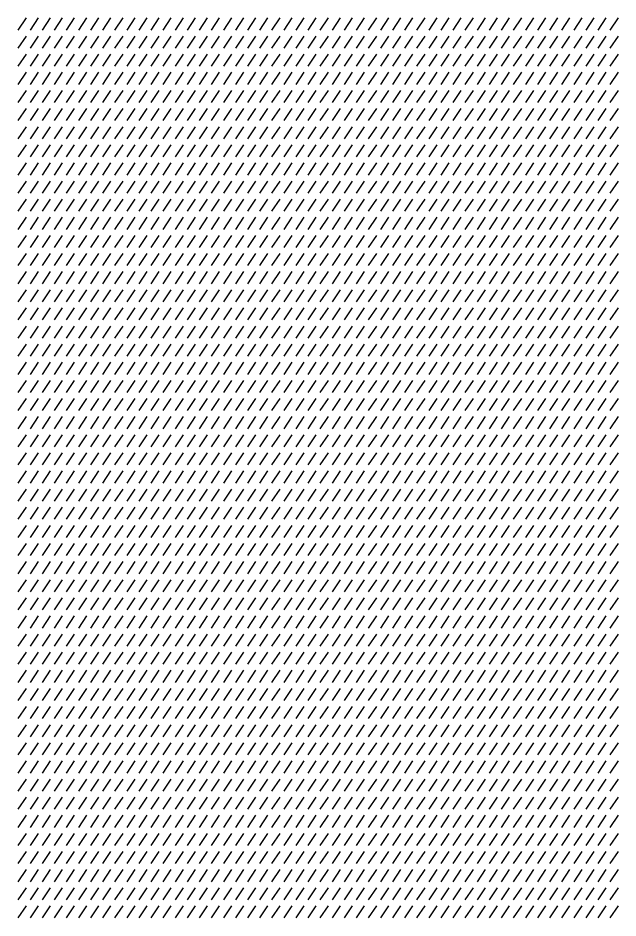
# Model space of a CAD drawing. Header units: inches. Extents: x -55 to 1004, y 12 to 2250.
# Drawn here: x 426 to 566, y 799 to 1008.8 of the extents above; entities that cross this region are included whole.
import ezdxf

# ---------------------------------------------------------------- set-up
doc = ezdxf.new("R2010")
doc.units = ezdxf.units.IN
doc.header["$MEASUREMENT"] = 0

# ---------------------------------------------------------------- blocks, each defined once
blk = doc.blocks.new('*U35')
blk.add_line((0.94, 1.41), (-0.94, -1.41))
blk = doc.blocks.new('*U36')
at = {"color": 0, "linetype": 'ByBlock', "lineweight": -2, "transparency": 16777216}
for p in [(0, 207.03), (2.82, 207.03), (5.64, 207.03), (8.45, 207.03), (11.27, 207.03), (14.09, 207.03), (16.91, 207.03), (19.73, 207.03), (22.55, 207.03), (25.36, 207.03), (28.18, 207.03), (31, 207.03), (33.82, 207.03), (36.64, 207.03), (39.46, 207.03), (42.27, 207.03), (45.09, 207.03), (47.91, 207.03), (50.73, 207.03), (53.55, 207.03), (56.37, 207.03), (59.18, 207.03), (62, 207.03), (64.82, 207.03), (67.64, 207.03), (70.46, 207.03), (73.27, 207.03), (76.09, 207.03), (78.91, 207.03), (81.73, 207.03), (84.55, 207.03), (87.37, 207.03), (90.18, 207.03), (93, 207.03), (95.82, 207.03), (98.64, 207.03), (101.46, 207.03), (104.28, 207.03), (107.09, 207.03), (109.91, 207.03), (112.73, 207.03), (115.55, 207.03), (118.37, 207.03), (121.19, 207.03), (124, 207.03), (126.82, 207.03), (129.64, 207.03), (132.46, 207.03), (135.28, 207.03), (138.1, 207.03), (0, 202.81), (2.82, 202.81), (5.64, 202.81), (8.45, 202.81), (11.27, 202.81), (14.09, 202.81), (16.91, 202.81), (19.73, 202.81), (22.55, 202.81), (25.36, 202.81), (28.18, 202.81), (31, 202.81), (33.82, 202.81), (36.64, 202.81), (39.46, 202.81), (42.27, 202.81), (45.09, 202.81), (47.91, 202.81), (50.73, 202.81), (53.55, 202.81), (56.37, 202.81), (59.18, 202.81), (62, 202.81), (64.82, 202.81), (67.64, 202.81), (70.46, 202.81), (73.27, 202.81), (76.09, 202.81), (78.91, 202.81), (81.73, 202.81), (84.55, 202.81), (87.37, 202.81), (90.18, 202.81), (93, 202.81), (95.82, 202.81), (98.64, 202.81), (101.46, 202.81), (104.28, 202.81), (107.09, 202.81), (109.91, 202.81), (112.73, 202.81), (115.55, 202.81), (118.37, 202.81), (121.19, 202.81), (124, 202.81), (126.82, 202.81), (129.64, 202.81), (132.46, 202.81), (135.28, 202.81), (138.1, 202.81), (0, 198.58), (2.82, 198.58), (5.64, 198.58), (8.45, 198.58), (11.27, 198.58), (14.09, 198.58), (16.91, 198.58), (19.73, 198.58), (22.55, 198.58), (25.36, 198.58), (28.18, 198.58), (31, 198.58), (33.82, 198.58), (36.64, 198.58), (39.46, 198.58), (42.27, 198.58), (45.09, 198.58), (47.91, 198.58), (50.73, 198.58), (53.55, 198.58), (56.37, 198.58), (59.18, 198.58), (62, 198.58), (64.82, 198.58), (67.64, 198.58), (70.46, 198.58), (73.27, 198.58), (76.09, 198.58), (78.91, 198.58), (81.73, 198.58), (84.55, 198.58), (87.37, 198.58), (90.18, 198.58), (93, 198.58), (95.82, 198.58), (98.64, 198.58), (101.46, 198.58), (104.28, 198.58), (107.09, 198.58), (109.91, 198.58), (112.73, 198.58), (115.55, 198.58), (118.37, 198.58), (121.19, 198.58), (124, 198.58), (126.82, 198.58), (129.64, 198.58), (132.46, 198.58), (135.28, 198.58), (138.1, 198.58), (0, 194.36), (2.82, 194.36), (5.64, 194.36), (8.45, 194.36), (11.27, 194.36), (14.09, 194.36), (16.91, 194.36), (19.73, 194.36), (22.55, 194.36), (25.36, 194.36), (28.18, 194.36), (31, 194.36), (33.82, 194.36), (36.64, 194.36), (39.46, 194.36), (42.27, 194.36), (45.09, 194.36), (47.91, 194.36), (50.73, 194.36), (53.55, 194.36), (56.37, 194.36), (59.18, 194.36), (62, 194.36), (64.82, 194.36), (67.64, 194.36), (70.46, 194.36), (73.27, 194.36), (76.09, 194.36), (78.91, 194.36), (81.73, 194.36), (84.55, 194.36), (87.37, 194.36), (90.18, 194.36), (93, 194.36), (95.82, 194.36), (98.64, 194.36), (101.46, 194.36), (104.28, 194.36), (107.09, 194.36), (109.91, 194.36), (112.73, 194.36), (115.55, 194.36), (118.37, 194.36), (121.19, 194.36), (124, 194.36), (126.82, 194.36), (129.64, 194.36), (132.46, 194.36), (135.28, 194.36), (138.1, 194.36), (0, 190.13), (2.82, 190.13), (5.64, 190.13), (8.45, 190.13), (11.27, 190.13), (14.09, 190.13), (16.91, 190.13), (19.73, 190.13), (22.55, 190.13), (25.36, 190.13), (28.18, 190.13), (31, 190.13), (33.82, 190.13), (36.64, 190.13), (39.46, 190.13), (42.27, 190.13), (45.09, 190.13), (47.91, 190.13), (50.73, 190.13), (53.55, 190.13), (56.37, 190.13), (59.18, 190.13), (62, 190.13), (64.82, 190.13), (67.64, 190.13), (70.46, 190.13), (73.27, 190.13), (76.09, 190.13), (78.91, 190.13), (81.73, 190.13), (84.55, 190.13), (87.37, 190.13), (90.18, 190.13), (93, 190.13), (95.82, 190.13), (98.64, 190.13), (101.46, 190.13), (104.28, 190.13), (107.09, 190.13), (109.91, 190.13), (112.73, 190.13), (115.55, 190.13), (118.37, 190.13), (121.19, 190.13), (124, 190.13), (126.82, 190.13), (129.64, 190.13), (132.46, 190.13), (135.28, 190.13), (138.1, 190.13), (0, 185.91), (2.82, 185.91), (5.64, 185.91), (8.45, 185.91), (11.27, 185.91), (14.09, 185.91), (16.91, 185.91), (19.73, 185.91), (22.55, 185.91), (25.36, 185.91), (28.18, 185.91), (31, 185.91), (33.82, 185.91), (36.64, 185.91), (39.46, 185.91), (42.27, 185.91), (45.09, 185.91), (47.91, 185.91), (50.73, 185.91), (53.55, 185.91), (56.37, 185.91), (59.18, 185.91), (62, 185.91), (64.82, 185.91), (67.64, 185.91), (70.46, 185.91), (73.27, 185.91), (76.09, 185.91), (78.91, 185.91), (81.73, 185.91), (84.55, 185.91), (87.37, 185.91), (90.18, 185.91), (93, 185.91), (95.82, 185.91), (98.64, 185.91), (101.46, 185.91), (104.28, 185.91), (107.09, 185.91), (109.91, 185.91), (112.73, 185.91), (115.55, 185.91), (118.37, 185.91), (121.19, 185.91), (124, 185.91), (126.82, 185.91), (129.64, 185.91), (132.46, 185.91), (135.28, 185.91), (138.1, 185.91), (0, 181.68), (2.82, 181.68), (5.64, 181.68), (8.45, 181.68), (11.27, 181.68), (14.09, 181.68), (16.91, 181.68), (19.73, 181.68), (22.55, 181.68), (25.36, 181.68), (28.18, 181.68), (31, 181.68), (33.82, 181.68), (36.64, 181.68), (39.46, 181.68), (42.27, 181.68), (45.09, 181.68), (47.91, 181.68), (50.73, 181.68), (53.55, 181.68), (56.37, 181.68), (59.18, 181.68), (62, 181.68), (64.82, 181.68), (67.64, 181.68), (70.46, 181.68), (73.27, 181.68), (76.09, 181.68), (78.91, 181.68), (81.73, 181.68), (84.55, 181.68), (87.37, 181.68), (90.18, 181.68), (93, 181.68), (95.82, 181.68), (98.64, 181.68), (101.46, 181.68), (104.28, 181.68), (107.09, 181.68), (109.91, 181.68), (112.73, 181.68), (115.55, 181.68), (118.37, 181.68), (121.19, 181.68), (124, 181.68), (126.82, 181.68), (129.64, 181.68), (132.46, 181.68), (135.28, 181.68), (138.1, 181.68), (0, 177.46), (2.82, 177.46), (5.64, 177.46), (8.45, 177.46), (11.27, 177.46), (14.09, 177.46), (16.91, 177.46), (19.73, 177.46), (22.55, 177.46), (25.36, 177.46), (28.18, 177.46), (31, 177.46), (33.82, 177.46), (36.64, 177.46), (39.46, 177.46), (42.27, 177.46), (45.09, 177.46), (47.91, 177.46), (50.73, 177.46), (53.55, 177.46), (56.37, 177.46), (59.18, 177.46), (62, 177.46), (64.82, 177.46), (67.64, 177.46), (70.46, 177.46), (73.27, 177.46), (76.09, 177.46), (78.91, 177.46), (81.73, 177.46), (84.55, 177.46), (87.37, 177.46), (90.18, 177.46), (93, 177.46), (95.82, 177.46), (98.64, 177.46), (101.46, 177.46), (104.28, 177.46), (107.09, 177.46), (109.91, 177.46), (112.73, 177.46), (115.55, 177.46), (118.37, 177.46), (121.19, 177.46), (124, 177.46), (126.82, 177.46), (129.64, 177.46), (132.46, 177.46), (135.28, 177.46), (138.1, 177.46), (0, 173.23), (2.82, 173.23), (5.64, 173.23), (8.45, 173.23), (11.27, 173.23), (14.09, 173.23), (16.91, 173.23), (19.73, 173.23), (22.55, 173.23), (25.36, 173.23), (28.18, 173.23), (31, 173.23), (33.82, 173.23), (36.64, 173.23), (39.46, 173.23), (42.27, 173.23), (45.09, 173.23), (47.91, 173.23), (50.73, 173.23), (53.55, 173.23), (56.37, 173.23), (59.18, 173.23), (62, 173.23), (64.82, 173.23), (67.64, 173.23), (70.46, 173.23), (73.27, 173.23), (76.09, 173.23), (78.91, 173.23), (81.73, 173.23), (84.55, 173.23), (87.37, 173.23), (90.18, 173.23), (93, 173.23), (95.82, 173.23), (98.64, 173.23), (101.46, 173.23), (104.28, 173.23), (107.09, 173.23), (109.91, 173.23), (112.73, 173.23), (115.55, 173.23), (118.37, 173.23), (121.19, 173.23), (124, 173.23), (126.82, 173.23), (129.64, 173.23), (132.46, 173.23), (135.28, 173.23), (138.1, 173.23), (0, 169.01), (2.82, 169.01), (5.64, 169.01), (8.45, 169.01), (11.27, 169.01), (14.09, 169.01), (16.91, 169.01), (19.73, 169.01), (22.55, 169.01), (25.36, 169.01), (28.18, 169.01), (31, 169.01), (33.82, 169.01), (36.64, 169.01), (39.46, 169.01), (42.27, 169.01), (45.09, 169.01), (47.91, 169.01), (50.73, 169.01), (53.55, 169.01), (56.37, 169.01), (59.18, 169.01), (62, 169.01), (64.82, 169.01), (67.64, 169.01), (70.46, 169.01), (73.27, 169.01), (76.09, 169.01), (78.91, 169.01), (81.73, 169.01), (84.55, 169.01), (87.37, 169.01), (90.18, 169.01), (93, 169.01), (95.82, 169.01), (98.64, 169.01), (101.46, 169.01), (104.28, 169.01), (107.09, 169.01), (109.91, 169.01), (112.73, 169.01), (115.55, 169.01), (118.37, 169.01), (121.19, 169.01), (124, 169.01), (126.82, 169.01), (129.64, 169.01), (132.46, 169.01), (135.28, 169.01), (138.1, 169.01), (0, 164.78), (2.82, 164.78), (5.64, 164.78), (8.45, 164.78), (11.27, 164.78), (14.09, 164.78), (16.91, 164.78), (19.73, 164.78), (22.55, 164.78), (25.36, 164.78), (28.18, 164.78), (31, 164.78), (33.82, 164.78), (36.64, 164.78), (39.46, 164.78), (42.27, 164.78), (45.09, 164.78), (47.91, 164.78), (50.73, 164.78), (53.55, 164.78), (56.37, 164.78), (59.18, 164.78), (62, 164.78), (64.82, 164.78), (67.64, 164.78), (70.46, 164.78), (73.27, 164.78), (76.09, 164.78), (78.91, 164.78), (81.73, 164.78), (84.55, 164.78), (87.37, 164.78), (90.18, 164.78), (93, 164.78), (95.82, 164.78), (98.64, 164.78), (101.46, 164.78), (104.28, 164.78), (107.09, 164.78), (109.91, 164.78), (112.73, 164.78), (115.55, 164.78), (118.37, 164.78), (121.19, 164.78), (124, 164.78), (126.82, 164.78), (129.64, 164.78), (132.46, 164.78), (135.28, 164.78), (138.1, 164.78), (0, 160.56), (2.82, 160.56), (5.64, 160.56), (8.45, 160.56), (11.27, 160.56), (14.09, 160.56), (16.91, 160.56), (19.73, 160.56), (22.55, 160.56), (25.36, 160.56), (28.18, 160.56), (31, 160.56), (33.82, 160.56), (36.64, 160.56), (39.46, 160.56), (42.27, 160.56), (45.09, 160.56), (47.91, 160.56), (50.73, 160.56), (53.55, 160.56), (56.37, 160.56), (59.18, 160.56), (62, 160.56), (64.82, 160.56), (67.64, 160.56), (70.46, 160.56), (73.27, 160.56), (76.09, 160.56), (78.91, 160.56), (81.73, 160.56), (84.55, 160.56), (87.37, 160.56), (90.18, 160.56), (93, 160.56), (95.82, 160.56), (98.64, 160.56), (101.46, 160.56), (104.28, 160.56), (107.09, 160.56), (109.91, 160.56), (112.73, 160.56), (115.55, 160.56), (118.37, 160.56), (121.19, 160.56), (124, 160.56), (126.82, 160.56), (129.64, 160.56), (132.46, 160.56), (135.28, 160.56), (138.1, 160.56), (0, 156.33), (2.82, 156.33), (5.64, 156.33), (8.45, 156.33), (11.27, 156.33), (14.09, 156.33), (16.91, 156.33), (19.73, 156.33), (22.55, 156.33), (25.36, 156.33), (28.18, 156.33), (31, 156.33), (33.82, 156.33), (36.64, 156.33), (39.46, 156.33), (42.27, 156.33), (45.09, 156.33), (47.91, 156.33), (50.73, 156.33), (53.55, 156.33), (56.37, 156.33), (59.18, 156.33), (62, 156.33), (64.82, 156.33), (67.64, 156.33), (70.46, 156.33), (73.27, 156.33), (76.09, 156.33), (78.91, 156.33), (81.73, 156.33), (84.55, 156.33), (87.37, 156.33), (90.18, 156.33), (93, 156.33), (95.82, 156.33), (98.64, 156.33), (101.46, 156.33), (104.28, 156.33), (107.09, 156.33), (109.91, 156.33), (112.73, 156.33), (115.55, 156.33), (118.37, 156.33), (121.19, 156.33), (124, 156.33), (126.82, 156.33), (129.64, 156.33), (132.46, 156.33), (135.28, 156.33), (138.1, 156.33), (0, 152.1), (2.82, 152.1), (5.64, 152.1), (8.45, 152.1), (11.27, 152.1), (14.09, 152.1), (16.91, 152.1), (19.73, 152.1), (22.55, 152.1), (25.36, 152.1), (28.18, 152.1), (31, 152.1), (33.82, 152.1), (36.64, 152.1), (39.46, 152.1), (42.27, 152.1), (45.09, 152.1), (47.91, 152.1), (50.73, 152.1), (53.55, 152.1), (56.37, 152.1), (59.18, 152.1), (62, 152.1), (64.82, 152.1), (67.64, 152.1), (70.46, 152.1), (73.27, 152.1), (76.09, 152.1), (78.91, 152.1), (81.73, 152.1), (84.55, 152.1), (87.37, 152.1), (90.18, 152.1), (93, 152.1), (95.82, 152.1), (98.64, 152.1), (101.46, 152.1), (104.28, 152.1), (107.09, 152.1), (109.91, 152.1), (112.73, 152.1), (115.55, 152.1), (118.37, 152.1), (121.19, 152.1), (124, 152.1), (126.82, 152.1), (129.64, 152.1), (132.46, 152.1), (135.28, 152.1), (138.1, 152.1), (0, 147.88), (2.82, 147.88), (5.64, 147.88), (8.45, 147.88), (11.27, 147.88), (14.09, 147.88), (16.91, 147.88), (19.73, 147.88), (22.55, 147.88), (25.36, 147.88), (28.18, 147.88), (31, 147.88), (33.82, 147.88), (36.64, 147.88), (39.46, 147.88), (42.27, 147.88), (45.09, 147.88), (47.91, 147.88), (50.73, 147.88), (53.55, 147.88), (56.37, 147.88), (59.18, 147.88), (62, 147.88), (64.82, 147.88), (67.64, 147.88), (70.46, 147.88), (73.27, 147.88), (76.09, 147.88), (78.91, 147.88), (81.73, 147.88), (84.55, 147.88), (87.37, 147.88), (90.18, 147.88), (93, 147.88), (95.82, 147.88), (98.64, 147.88), (101.46, 147.88), (104.28, 147.88), (107.09, 147.88), (109.91, 147.88), (112.73, 147.88), (115.55, 147.88), (118.37, 147.88), (121.19, 147.88), (124, 147.88), (126.82, 147.88), (129.64, 147.88), (132.46, 147.88), (135.28, 147.88), (138.1, 147.88), (0, 143.65), (2.82, 143.65), (5.64, 143.65), (8.45, 143.65), (11.27, 143.65), (14.09, 143.65), (16.91, 143.65), (19.73, 143.65), (22.55, 143.65), (25.36, 143.65), (28.18, 143.65), (31, 143.65), (33.82, 143.65), (36.64, 143.65), (39.46, 143.65), (42.27, 143.65), (45.09, 143.65), (47.91, 143.65), (50.73, 143.65), (53.55, 143.65), (56.37, 143.65), (59.18, 143.65), (62, 143.65), (64.82, 143.65), (67.64, 143.65), (70.46, 143.65), (73.27, 143.65), (76.09, 143.65), (78.91, 143.65), (81.73, 143.65), (84.55, 143.65), (87.37, 143.65), (90.18, 143.65), (93, 143.65), (95.82, 143.65), (98.64, 143.65), (101.46, 143.65), (104.28, 143.65), (107.09, 143.65), (109.91, 143.65), (112.73, 143.65), (115.55, 143.65), (118.37, 143.65), (121.19, 143.65), (124, 143.65), (126.82, 143.65), (129.64, 143.65), (132.46, 143.65), (135.28, 143.65), (138.1, 143.65), (0, 139.43), (2.82, 139.43), (5.64, 139.43), (8.45, 139.43), (11.27, 139.43), (14.09, 139.43), (16.91, 139.43), (19.73, 139.43), (22.55, 139.43), (25.36, 139.43), (28.18, 139.43), (31, 139.43), (33.82, 139.43), (36.64, 139.43), (39.46, 139.43), (42.27, 139.43), (45.09, 139.43), (47.91, 139.43), (50.73, 139.43), (53.55, 139.43), (56.37, 139.43), (59.18, 139.43), (62, 139.43), (64.82, 139.43), (67.64, 139.43), (70.46, 139.43), (73.27, 139.43), (76.09, 139.43), (78.91, 139.43), (81.73, 139.43), (84.55, 139.43), (87.37, 139.43), (90.18, 139.43), (93, 139.43), (95.82, 139.43), (98.64, 139.43), (101.46, 139.43), (104.28, 139.43), (107.09, 139.43), (109.91, 139.43), (112.73, 139.43), (115.55, 139.43), (118.37, 139.43), (121.19, 139.43), (124, 139.43), (126.82, 139.43), (129.64, 139.43), (132.46, 139.43), (135.28, 139.43), (138.1, 139.43), (0, 135.2), (2.82, 135.2), (5.64, 135.2), (8.45, 135.2), (11.27, 135.2), (14.09, 135.2), (16.91, 135.2), (19.73, 135.2), (22.55, 135.2), (25.36, 135.2), (28.18, 135.2), (31, 135.2), (33.82, 135.2), (36.64, 135.2), (39.46, 135.2), (42.27, 135.2), (45.09, 135.2), (47.91, 135.2), (50.73, 135.2), (53.55, 135.2), (56.37, 135.2), (59.18, 135.2), (62, 135.2), (64.82, 135.2), (67.64, 135.2), (70.46, 135.2), (73.27, 135.2), (76.09, 135.2), (78.91, 135.2), (81.73, 135.2), (84.55, 135.2), (87.37, 135.2), (90.18, 135.2), (93, 135.2), (95.82, 135.2), (98.64, 135.2), (101.46, 135.2), (104.28, 135.2), (107.09, 135.2), (109.91, 135.2), (112.73, 135.2), (115.55, 135.2), (118.37, 135.2), (121.19, 135.2), (124, 135.2), (126.82, 135.2), (129.64, 135.2), (132.46, 135.2), (135.28, 135.2), (138.1, 135.2), (0, 130.98), (2.82, 130.98), (5.64, 130.98), (8.45, 130.98), (11.27, 130.98), (14.09, 130.98), (16.91, 130.98), (19.73, 130.98), (22.55, 130.98), (25.36, 130.98), (28.18, 130.98), (31, 130.98), (33.82, 130.98), (36.64, 130.98), (39.46, 130.98), (42.27, 130.98), (45.09, 130.98), (47.91, 130.98), (50.73, 130.98), (53.55, 130.98), (56.37, 130.98), (59.18, 130.98), (62, 130.98), (64.82, 130.98), (67.64, 130.98), (70.46, 130.98), (73.27, 130.98), (76.09, 130.98), (78.91, 130.98), (81.73, 130.98), (84.55, 130.98), (87.37, 130.98), (90.18, 130.98), (93, 130.98), (95.82, 130.98), (98.64, 130.98), (101.46, 130.98), (104.28, 130.98), (107.09, 130.98), (109.91, 130.98), (112.73, 130.98), (115.55, 130.98), (118.37, 130.98), (121.19, 130.98), (124, 130.98), (126.82, 130.98), (129.64, 130.98), (132.46, 130.98), (135.28, 130.98), (138.1, 130.98), (0, 126.75), (2.82, 126.75), (5.64, 126.75), (8.45, 126.75), (11.27, 126.75), (14.09, 126.75), (16.91, 126.75), (19.73, 126.75), (22.55, 126.75), (25.36, 126.75), (28.18, 126.75), (31, 126.75), (33.82, 126.75), (36.64, 126.75), (39.46, 126.75), (42.27, 126.75), (45.09, 126.75), (47.91, 126.75), (50.73, 126.75), (53.55, 126.75), (56.37, 126.75), (59.18, 126.75), (62, 126.75), (64.82, 126.75), (67.64, 126.75), (70.46, 126.75), (73.27, 126.75), (76.09, 126.75), (78.91, 126.75), (81.73, 126.75), (84.55, 126.75), (87.37, 126.75), (90.18, 126.75), (93, 126.75), (95.82, 126.75), (98.64, 126.75), (101.46, 126.75), (104.28, 126.75), (107.09, 126.75), (109.91, 126.75), (112.73, 126.75), (115.55, 126.75), (118.37, 126.75), (121.19, 126.75), (124, 126.75), (126.82, 126.75), (129.64, 126.75), (132.46, 126.75), (135.28, 126.75), (138.1, 126.75), (0, 122.53), (2.82, 122.53), (5.64, 122.53), (8.45, 122.53), (11.27, 122.53), (14.09, 122.53), (16.91, 122.53), (19.73, 122.53), (22.55, 122.53), (25.36, 122.53), (28.18, 122.53), (31, 122.53), (33.82, 122.53), (36.64, 122.53), (39.46, 122.53), (42.27, 122.53), (45.09, 122.53), (47.91, 122.53), (50.73, 122.53), (53.55, 122.53), (56.37, 122.53), (59.18, 122.53), (62, 122.53), (64.82, 122.53), (67.64, 122.53), (70.46, 122.53), (73.27, 122.53), (76.09, 122.53), (78.91, 122.53), (81.73, 122.53), (84.55, 122.53), (87.37, 122.53), (90.18, 122.53), (93, 122.53), (95.82, 122.53), (98.64, 122.53), (101.46, 122.53), (104.28, 122.53), (107.09, 122.53), (109.91, 122.53), (112.73, 122.53), (115.55, 122.53), (118.37, 122.53), (121.19, 122.53), (124, 122.53), (126.82, 122.53), (129.64, 122.53), (132.46, 122.53), (135.28, 122.53), (138.1, 122.53), (0, 118.3), (2.82, 118.3), (5.64, 118.3), (8.45, 118.3), (11.27, 118.3), (14.09, 118.3), (16.91, 118.3), (19.73, 118.3), (22.55, 118.3), (25.36, 118.3), (28.18, 118.3), (31, 118.3), (33.82, 118.3), (36.64, 118.3), (39.46, 118.3), (42.27, 118.3), (45.09, 118.3), (47.91, 118.3), (50.73, 118.3), (53.55, 118.3), (56.37, 118.3), (59.18, 118.3), (62, 118.3), (64.82, 118.3), (67.64, 118.3), (70.46, 118.3), (73.27, 118.3), (76.09, 118.3), (78.91, 118.3), (81.73, 118.3), (84.55, 118.3), (87.37, 118.3), (90.18, 118.3), (93, 118.3), (95.82, 118.3), (98.64, 118.3), (101.46, 118.3), (104.28, 118.3), (107.09, 118.3), (109.91, 118.3), (112.73, 118.3), (115.55, 118.3), (118.37, 118.3), (121.19, 118.3), (124, 118.3), (126.82, 118.3), (129.64, 118.3), (132.46, 118.3), (135.28, 118.3), (138.1, 118.3), (0, 114.08), (2.82, 114.08), (5.64, 114.08), (8.45, 114.08), (11.27, 114.08), (14.09, 114.08), (16.91, 114.08), (19.73, 114.08), (22.55, 114.08), (25.36, 114.08), (28.18, 114.08), (31, 114.08), (33.82, 114.08), (36.64, 114.08), (39.46, 114.08), (42.27, 114.08), (45.09, 114.08), (47.91, 114.08), (50.73, 114.08), (53.55, 114.08), (56.37, 114.08), (59.18, 114.08), (62, 114.08), (64.82, 114.08), (67.64, 114.08), (70.46, 114.08), (73.27, 114.08), (76.09, 114.08), (78.91, 114.08), (81.73, 114.08), (84.55, 114.08), (87.37, 114.08), (90.18, 114.08), (93, 114.08), (95.82, 114.08), (98.64, 114.08), (101.46, 114.08), (104.28, 114.08), (107.09, 114.08), (109.91, 114.08), (112.73, 114.08), (115.55, 114.08), (118.37, 114.08), (121.19, 114.08), (124, 114.08), (126.82, 114.08), (129.64, 114.08), (132.46, 114.08), (135.28, 114.08), (138.1, 114.08), (0, 109.85), (2.82, 109.85), (5.64, 109.85), (8.45, 109.85), (11.27, 109.85), (14.09, 109.85), (16.91, 109.85), (19.73, 109.85), (22.55, 109.85), (25.36, 109.85), (28.18, 109.85), (31, 109.85), (33.82, 109.85), (36.64, 109.85), (39.46, 109.85), (42.27, 109.85), (45.09, 109.85), (47.91, 109.85), (50.73, 109.85), (53.55, 109.85), (56.37, 109.85), (59.18, 109.85), (62, 109.85), (64.82, 109.85), (67.64, 109.85), (70.46, 109.85), (73.27, 109.85), (76.09, 109.85), (78.91, 109.85), (81.73, 109.85), (84.55, 109.85), (87.37, 109.85), (90.18, 109.85), (93, 109.85), (95.82, 109.85), (98.64, 109.85), (101.46, 109.85), (104.28, 109.85), (107.09, 109.85), (109.91, 109.85), (112.73, 109.85), (115.55, 109.85), (118.37, 109.85), (121.19, 109.85), (124, 109.85), (126.82, 109.85), (129.64, 109.85), (132.46, 109.85), (135.28, 109.85), (138.1, 109.85), (0, 105.63), (2.82, 105.63), (5.64, 105.63), (8.45, 105.63), (11.27, 105.63), (14.09, 105.63), (16.91, 105.63), (19.73, 105.63), (22.55, 105.63), (25.36, 105.63), (28.18, 105.63), (31, 105.63), (33.82, 105.63), (36.64, 105.63), (39.46, 105.63), (42.27, 105.63), (45.09, 105.63), (47.91, 105.63), (50.73, 105.63), (53.55, 105.63), (56.37, 105.63), (59.18, 105.63), (62, 105.63), (64.82, 105.63), (67.64, 105.63), (70.46, 105.63), (73.27, 105.63), (76.09, 105.63), (78.91, 105.63), (81.73, 105.63), (84.55, 105.63), (87.37, 105.63), (90.18, 105.63), (93, 105.63), (95.82, 105.63), (98.64, 105.63), (101.46, 105.63), (104.28, 105.63), (107.09, 105.63), (109.91, 105.63), (112.73, 105.63), (115.55, 105.63), (118.37, 105.63), (121.19, 105.63), (124, 105.63), (126.82, 105.63), (129.64, 105.63), (132.46, 105.63), (135.28, 105.63), (138.1, 105.63), (0, 101.4), (2.82, 101.4), (5.64, 101.4), (8.45, 101.4), (11.27, 101.4), (14.09, 101.4), (16.91, 101.4), (19.73, 101.4), (22.55, 101.4), (25.36, 101.4), (28.18, 101.4), (31, 101.4), (33.82, 101.4), (36.64, 101.4), (39.46, 101.4), (42.27, 101.4), (45.09, 101.4), (47.91, 101.4), (50.73, 101.4), (53.55, 101.4), (56.37, 101.4), (59.18, 101.4), (62, 101.4), (64.82, 101.4), (67.64, 101.4), (70.46, 101.4), (73.27, 101.4), (76.09, 101.4), (78.91, 101.4), (81.73, 101.4), (84.55, 101.4), (87.37, 101.4), (90.18, 101.4), (93, 101.4), (95.82, 101.4), (98.64, 101.4), (101.46, 101.4), (104.28, 101.4), (107.09, 101.4), (109.91, 101.4), (112.73, 101.4), (115.55, 101.4), (118.37, 101.4), (121.19, 101.4), (124, 101.4), (126.82, 101.4), (129.64, 101.4), (132.46, 101.4), (135.28, 101.4), (138.1, 101.4), (0, 97.18), (2.82, 97.18), (5.64, 97.18), (8.45, 97.18), (11.27, 97.18), (14.09, 97.18), (16.91, 97.18), (19.73, 97.18), (22.55, 97.18), (25.36, 97.18), (28.18, 97.18), (31, 97.18), (33.82, 97.18), (36.64, 97.18), (39.46, 97.18), (42.27, 97.18), (45.09, 97.18), (47.91, 97.18), (50.73, 97.18), (53.55, 97.18), (56.37, 97.18), (59.18, 97.18), (62, 97.18), (64.82, 97.18), (67.64, 97.18), (70.46, 97.18), (73.27, 97.18), (76.09, 97.18), (78.91, 97.18), (81.73, 97.18), (84.55, 97.18), (87.37, 97.18), (90.18, 97.18), (93, 97.18), (95.82, 97.18), (98.64, 97.18), (101.46, 97.18), (104.28, 97.18), (107.09, 97.18), (109.91, 97.18), (112.73, 97.18), (115.55, 97.18), (118.37, 97.18), (121.19, 97.18), (124, 97.18), (126.82, 97.18), (129.64, 97.18), (132.46, 97.18), (135.28, 97.18), (138.1, 97.18), (0, 92.95), (2.82, 92.95), (5.64, 92.95), (8.45, 92.95), (11.27, 92.95), (14.09, 92.95), (16.91, 92.95), (19.73, 92.95), (22.55, 92.95), (25.36, 92.95), (28.18, 92.95), (31, 92.95), (33.82, 92.95), (36.64, 92.95), (39.46, 92.95), (42.27, 92.95), (45.09, 92.95), (47.91, 92.95), (50.73, 92.95), (53.55, 92.95), (56.37, 92.95), (59.18, 92.95), (62, 92.95), (64.82, 92.95), (67.64, 92.95), (70.46, 92.95), (73.27, 92.95), (76.09, 92.95), (78.91, 92.95), (81.73, 92.95), (84.55, 92.95), (87.37, 92.95), (90.18, 92.95), (93, 92.95), (95.82, 92.95), (98.64, 92.95), (101.46, 92.95), (104.28, 92.95), (107.09, 92.95), (109.91, 92.95), (112.73, 92.95), (115.55, 92.95), (118.37, 92.95), (121.19, 92.95), (124, 92.95), (126.82, 92.95), (129.64, 92.95), (132.46, 92.95), (135.28, 92.95), (138.1, 92.95), (0, 88.73), (2.82, 88.73), (5.64, 88.73), (8.45, 88.73), (11.27, 88.73), (14.09, 88.73), (16.91, 88.73), (19.73, 88.73), (22.55, 88.73), (25.36, 88.73), (28.18, 88.73), (31, 88.73), (33.82, 88.73), (36.64, 88.73), (39.46, 88.73), (42.27, 88.73), (45.09, 88.73), (47.91, 88.73), (50.73, 88.73), (53.55, 88.73), (56.37, 88.73), (59.18, 88.73), (62, 88.73), (64.82, 88.73), (67.64, 88.73), (70.46, 88.73), (73.27, 88.73), (76.09, 88.73), (78.91, 88.73), (81.73, 88.73), (84.55, 88.73), (87.37, 88.73), (90.18, 88.73), (93, 88.73), (95.82, 88.73), (98.64, 88.73), (101.46, 88.73), (104.28, 88.73), (107.09, 88.73), (109.91, 88.73), (112.73, 88.73), (115.55, 88.73), (118.37, 88.73), (121.19, 88.73), (124, 88.73), (126.82, 88.73), (129.64, 88.73), (132.46, 88.73), (135.28, 88.73), (138.1, 88.73), (0, 84.5), (2.82, 84.5), (5.64, 84.5), (8.45, 84.5), (11.27, 84.5), (14.09, 84.5), (16.91, 84.5), (19.73, 84.5), (22.55, 84.5), (25.36, 84.5), (28.18, 84.5), (31, 84.5), (33.82, 84.5), (36.64, 84.5), (39.46, 84.5), (42.27, 84.5), (45.09, 84.5), (47.91, 84.5), (50.73, 84.5), (53.55, 84.5), (56.37, 84.5), (59.18, 84.5), (62, 84.5), (64.82, 84.5), (67.64, 84.5), (70.46, 84.5), (73.27, 84.5), (76.09, 84.5), (78.91, 84.5), (81.73, 84.5), (84.55, 84.5), (87.37, 84.5), (90.18, 84.5), (93, 84.5), (95.82, 84.5), (98.64, 84.5), (101.46, 84.5), (104.28, 84.5), (107.09, 84.5), (109.91, 84.5), (112.73, 84.5), (115.55, 84.5), (118.37, 84.5), (121.19, 84.5), (124, 84.5), (126.82, 84.5), (129.64, 84.5), (132.46, 84.5), (135.28, 84.5), (138.1, 84.5), (0, 80.28), (2.82, 80.28), (5.64, 80.28), (8.45, 80.28), (11.27, 80.28), (14.09, 80.28), (16.91, 80.28), (19.73, 80.28), (22.55, 80.28), (25.36, 80.28), (28.18, 80.28), (31, 80.28), (33.82, 80.28), (36.64, 80.28), (39.46, 80.28), (42.27, 80.28), (45.09, 80.28), (47.91, 80.28), (50.73, 80.28), (53.55, 80.28), (56.37, 80.28), (59.18, 80.28), (62, 80.28), (64.82, 80.28), (67.64, 80.28), (70.46, 80.28), (73.27, 80.28), (76.09, 80.28), (78.91, 80.28), (81.73, 80.28), (84.55, 80.28), (87.37, 80.28), (90.18, 80.28), (93, 80.28), (95.82, 80.28), (98.64, 80.28), (101.46, 80.28), (104.28, 80.28), (107.09, 80.28), (109.91, 80.28), (112.73, 80.28), (115.55, 80.28), (118.37, 80.28), (121.19, 80.28), (124, 80.28), (126.82, 80.28), (129.64, 80.28), (132.46, 80.28), (135.28, 80.28), (138.1, 80.28), (0, 76.05), (2.82, 76.05), (5.64, 76.05), (8.45, 76.05), (11.27, 76.05), (14.09, 76.05), (16.91, 76.05), (19.73, 76.05), (22.55, 76.05), (25.36, 76.05), (28.18, 76.05), (31, 76.05), (33.82, 76.05), (36.64, 76.05), (39.46, 76.05), (42.27, 76.05), (45.09, 76.05), (47.91, 76.05), (50.73, 76.05), (53.55, 76.05), (56.37, 76.05), (59.18, 76.05), (62, 76.05), (64.82, 76.05), (67.64, 76.05), (70.46, 76.05), (73.27, 76.05), (76.09, 76.05), (78.91, 76.05), (81.73, 76.05), (84.55, 76.05), (87.37, 76.05), (90.18, 76.05), (93, 76.05), (95.82, 76.05), (98.64, 76.05), (101.46, 76.05), (104.28, 76.05), (107.09, 76.05), (109.91, 76.05), (112.73, 76.05), (115.55, 76.05), (118.37, 76.05), (121.19, 76.05), (124, 76.05), (126.82, 76.05), (129.64, 76.05), (132.46, 76.05), (135.28, 76.05), (138.1, 76.05), (0, 71.83), (2.82, 71.83), (5.64, 71.83), (8.45, 71.83), (11.27, 71.83), (14.09, 71.83), (16.91, 71.83), (19.73, 71.83), (22.55, 71.83), (25.36, 71.83), (28.18, 71.83), (31, 71.83), (33.82, 71.83), (36.64, 71.83), (39.46, 71.83), (42.27, 71.83), (45.09, 71.83), (47.91, 71.83), (50.73, 71.83), (53.55, 71.83), (56.37, 71.83), (59.18, 71.83), (62, 71.83), (64.82, 71.83), (67.64, 71.83), (70.46, 71.83), (73.27, 71.83), (76.09, 71.83), (78.91, 71.83), (81.73, 71.83), (84.55, 71.83), (87.37, 71.83), (90.18, 71.83), (93, 71.83), (95.82, 71.83), (98.64, 71.83), (101.46, 71.83), (104.28, 71.83), (107.09, 71.83), (109.91, 71.83), (112.73, 71.83), (115.55, 71.83), (118.37, 71.83), (121.19, 71.83), (124, 71.83), (126.82, 71.83), (129.64, 71.83), (132.46, 71.83), (135.28, 71.83), (138.1, 71.83), (0, 67.6), (2.82, 67.6), (5.64, 67.6), (8.45, 67.6), (11.27, 67.6), (14.09, 67.6), (16.91, 67.6), (19.73, 67.6), (22.55, 67.6), (25.36, 67.6), (28.18, 67.6), (31, 67.6), (33.82, 67.6), (36.64, 67.6), (39.46, 67.6), (42.27, 67.6), (45.09, 67.6), (47.91, 67.6), (50.73, 67.6), (53.55, 67.6), (56.37, 67.6), (59.18, 67.6), (62, 67.6), (64.82, 67.6), (67.64, 67.6), (70.46, 67.6), (73.27, 67.6), (76.09, 67.6), (78.91, 67.6), (81.73, 67.6), (84.55, 67.6), (87.37, 67.6), (90.18, 67.6), (93, 67.6), (95.82, 67.6), (98.64, 67.6), (101.46, 67.6), (104.28, 67.6), (107.09, 67.6), (109.91, 67.6), (112.73, 67.6), (115.55, 67.6), (118.37, 67.6), (121.19, 67.6), (124, 67.6), (126.82, 67.6), (129.64, 67.6), (132.46, 67.6), (135.28, 67.6), (138.1, 67.6), (0, 63.38), (2.82, 63.38), (5.64, 63.38), (8.45, 63.38), (11.27, 63.38), (14.09, 63.38), (16.91, 63.38), (19.73, 63.38), (22.55, 63.38), (25.36, 63.38), (28.18, 63.38), (31, 63.38), (33.82, 63.38), (36.64, 63.38), (39.46, 63.38), (42.27, 63.38), (45.09, 63.38), (47.91, 63.38), (50.73, 63.38), (53.55, 63.38), (56.37, 63.38), (59.18, 63.38), (62, 63.38), (64.82, 63.38), (67.64, 63.38), (70.46, 63.38), (73.27, 63.38), (76.09, 63.38), (78.91, 63.38), (81.73, 63.38), (84.55, 63.38), (87.37, 63.38), (90.18, 63.38), (93, 63.38), (95.82, 63.38), (98.64, 63.38), (101.46, 63.38), (104.28, 63.38), (107.09, 63.38), (109.91, 63.38), (112.73, 63.38), (115.55, 63.38), (118.37, 63.38), (121.19, 63.38), (124, 63.38), (126.82, 63.38), (129.64, 63.38), (132.46, 63.38), (135.28, 63.38), (138.1, 63.38), (0, 59.15), (2.82, 59.15), (5.64, 59.15), (8.45, 59.15), (11.27, 59.15), (14.09, 59.15), (16.91, 59.15), (19.73, 59.15), (22.55, 59.15), (25.36, 59.15), (28.18, 59.15), (31, 59.15), (33.82, 59.15), (36.64, 59.15), (39.46, 59.15), (42.27, 59.15), (45.09, 59.15), (47.91, 59.15), (50.73, 59.15), (53.55, 59.15), (56.37, 59.15), (59.18, 59.15), (62, 59.15), (64.82, 59.15), (67.64, 59.15), (70.46, 59.15), (73.27, 59.15), (76.09, 59.15), (78.91, 59.15), (81.73, 59.15), (84.55, 59.15), (87.37, 59.15), (90.18, 59.15), (93, 59.15), (95.82, 59.15), (98.64, 59.15), (101.46, 59.15), (104.28, 59.15), (107.09, 59.15), (109.91, 59.15), (112.73, 59.15), (115.55, 59.15), (118.37, 59.15), (121.19, 59.15), (124, 59.15), (126.82, 59.15), (129.64, 59.15), (132.46, 59.15), (135.28, 59.15), (138.1, 59.15), (0, 54.93), (2.82, 54.93), (5.64, 54.93), (8.45, 54.93), (11.27, 54.93), (14.09, 54.93), (16.91, 54.93), (19.73, 54.93), (22.55, 54.93), (25.36, 54.93), (28.18, 54.93), (31, 54.93), (33.82, 54.93), (36.64, 54.93), (39.46, 54.93), (42.27, 54.93), (45.09, 54.93), (47.91, 54.93), (50.73, 54.93), (53.55, 54.93), (56.37, 54.93), (59.18, 54.93), (62, 54.93), (64.82, 54.93), (67.64, 54.93), (70.46, 54.93), (73.27, 54.93), (76.09, 54.93), (78.91, 54.93), (81.73, 54.93), (84.55, 54.93), (87.37, 54.93), (90.18, 54.93), (93, 54.93), (95.82, 54.93), (98.64, 54.93), (101.46, 54.93), (104.28, 54.93), (107.09, 54.93), (109.91, 54.93), (112.73, 54.93), (115.55, 54.93), (118.37, 54.93), (121.19, 54.93), (124, 54.93), (126.82, 54.93), (129.64, 54.93), (132.46, 54.93), (135.28, 54.93), (138.1, 54.93), (0, 50.7), (2.82, 50.7), (5.64, 50.7), (8.45, 50.7), (11.27, 50.7), (14.09, 50.7), (16.91, 50.7), (19.73, 50.7), (22.55, 50.7), (25.36, 50.7), (28.18, 50.7), (31, 50.7), (33.82, 50.7), (36.64, 50.7), (39.46, 50.7), (42.27, 50.7), (45.09, 50.7), (47.91, 50.7), (50.73, 50.7), (53.55, 50.7), (56.37, 50.7), (59.18, 50.7), (62, 50.7), (64.82, 50.7), (67.64, 50.7), (70.46, 50.7), (73.27, 50.7), (76.09, 50.7), (78.91, 50.7), (81.73, 50.7), (84.55, 50.7), (87.37, 50.7), (90.18, 50.7), (93, 50.7), (95.82, 50.7), (98.64, 50.7), (101.46, 50.7), (104.28, 50.7), (107.09, 50.7), (109.91, 50.7), (112.73, 50.7), (115.55, 50.7), (118.37, 50.7), (121.19, 50.7), (124, 50.7), (126.82, 50.7), (129.64, 50.7), (132.46, 50.7), (135.28, 50.7), (138.1, 50.7), (0, 46.48), (2.82, 46.48), (5.64, 46.48), (8.45, 46.48), (11.27, 46.48), (14.09, 46.48), (16.91, 46.48), (19.73, 46.48), (22.55, 46.48), (25.36, 46.48), (28.18, 46.48), (31, 46.48), (33.82, 46.48), (36.64, 46.48), (39.46, 46.48), (42.27, 46.48), (45.09, 46.48), (47.91, 46.48), (50.73, 46.48), (53.55, 46.48), (56.37, 46.48), (59.18, 46.48), (62, 46.48), (64.82, 46.48), (67.64, 46.48), (70.46, 46.48), (73.27, 46.48), (76.09, 46.48), (78.91, 46.48), (81.73, 46.48), (84.55, 46.48), (87.37, 46.48), (90.18, 46.48), (93, 46.48), (95.82, 46.48), (98.64, 46.48), (101.46, 46.48), (104.28, 46.48), (107.09, 46.48), (109.91, 46.48), (112.73, 46.48), (115.55, 46.48), (118.37, 46.48), (121.19, 46.48), (124, 46.48), (126.82, 46.48), (129.64, 46.48), (132.46, 46.48), (135.28, 46.48), (138.1, 46.48), (0, 42.25), (2.82, 42.25), (5.64, 42.25), (8.45, 42.25), (11.27, 42.25), (14.09, 42.25), (16.91, 42.25), (19.73, 42.25), (22.55, 42.25), (25.36, 42.25), (28.18, 42.25), (31, 42.25), (33.82, 42.25), (36.64, 42.25), (39.46, 42.25), (42.27, 42.25), (45.09, 42.25), (47.91, 42.25), (50.73, 42.25), (53.55, 42.25), (56.37, 42.25), (59.18, 42.25), (62, 42.25), (64.82, 42.25), (67.64, 42.25), (70.46, 42.25), (73.27, 42.25), (76.09, 42.25), (78.91, 42.25), (81.73, 42.25), (84.55, 42.25), (87.37, 42.25), (90.18, 42.25), (93, 42.25), (95.82, 42.25), (98.64, 42.25), (101.46, 42.25), (104.28, 42.25), (107.09, 42.25), (109.91, 42.25), (112.73, 42.25), (115.55, 42.25), (118.37, 42.25), (121.19, 42.25), (124, 42.25), (126.82, 42.25), (129.64, 42.25), (132.46, 42.25), (135.28, 42.25), (138.1, 42.25), (0, 38.03), (2.82, 38.03), (5.64, 38.03), (8.45, 38.03), (11.27, 38.03), (14.09, 38.03), (16.91, 38.03), (19.73, 38.03), (22.55, 38.03), (25.36, 38.03), (28.18, 38.03), (31, 38.03), (33.82, 38.03), (36.64, 38.03), (39.46, 38.03), (42.27, 38.03), (45.09, 38.03), (47.91, 38.03), (50.73, 38.03), (53.55, 38.03), (56.37, 38.03), (59.18, 38.03), (62, 38.03), (64.82, 38.03), (67.64, 38.03), (70.46, 38.03), (73.27, 38.03), (76.09, 38.03), (78.91, 38.03), (81.73, 38.03), (84.55, 38.03), (87.37, 38.03), (90.18, 38.03), (93, 38.03), (95.82, 38.03), (98.64, 38.03), (101.46, 38.03), (104.28, 38.03), (107.09, 38.03), (109.91, 38.03), (112.73, 38.03), (115.55, 38.03), (118.37, 38.03), (121.19, 38.03), (124, 38.03), (126.82, 38.03), (129.64, 38.03), (132.46, 38.03), (135.28, 38.03), (138.1, 38.03), (0, 33.8), (2.82, 33.8), (5.64, 33.8), (8.45, 33.8), (11.27, 33.8), (14.09, 33.8), (16.91, 33.8), (19.73, 33.8), (22.55, 33.8), (25.36, 33.8), (28.18, 33.8), (31, 33.8), (33.82, 33.8), (36.64, 33.8), (39.46, 33.8), (42.27, 33.8), (45.09, 33.8), (47.91, 33.8), (50.73, 33.8), (53.55, 33.8), (56.37, 33.8), (59.18, 33.8), (62, 33.8), (64.82, 33.8), (67.64, 33.8), (70.46, 33.8), (73.27, 33.8), (76.09, 33.8), (78.91, 33.8), (81.73, 33.8), (84.55, 33.8), (87.37, 33.8), (90.18, 33.8), (93, 33.8), (95.82, 33.8), (98.64, 33.8), (101.46, 33.8), (104.28, 33.8), (107.09, 33.8), (109.91, 33.8), (112.73, 33.8), (115.55, 33.8), (118.37, 33.8), (121.19, 33.8), (124, 33.8), (126.82, 33.8), (129.64, 33.8), (132.46, 33.8), (135.28, 33.8), (138.1, 33.8), (0, 29.58), (2.82, 29.58), (5.64, 29.58), (8.45, 29.58), (11.27, 29.58), (14.09, 29.58), (16.91, 29.58), (19.73, 29.58), (22.55, 29.58), (25.36, 29.58), (28.18, 29.58), (31, 29.58), (33.82, 29.58), (36.64, 29.58), (39.46, 29.58), (42.27, 29.58), (45.09, 29.58), (47.91, 29.58), (50.73, 29.58), (53.55, 29.58), (56.37, 29.58), (59.18, 29.58), (62, 29.58), (64.82, 29.58), (67.64, 29.58), (70.46, 29.58), (73.27, 29.58), (76.09, 29.58), (78.91, 29.58), (81.73, 29.58), (84.55, 29.58), (87.37, 29.58), (90.18, 29.58), (93, 29.58), (95.82, 29.58), (98.64, 29.58), (101.46, 29.58), (104.28, 29.58), (107.09, 29.58), (109.91, 29.58), (112.73, 29.58), (115.55, 29.58), (118.37, 29.58), (121.19, 29.58), (124, 29.58), (126.82, 29.58), (129.64, 29.58), (132.46, 29.58), (135.28, 29.58), (138.1, 29.58), (0, 25.35), (2.82, 25.35), (5.64, 25.35), (8.45, 25.35), (11.27, 25.35), (14.09, 25.35), (16.91, 25.35), (19.73, 25.35), (22.55, 25.35), (25.36, 25.35), (28.18, 25.35), (31, 25.35), (33.82, 25.35), (36.64, 25.35), (39.46, 25.35), (42.27, 25.35), (45.09, 25.35), (47.91, 25.35), (50.73, 25.35), (53.55, 25.35), (56.37, 25.35), (59.18, 25.35), (62, 25.35), (64.82, 25.35), (67.64, 25.35), (70.46, 25.35), (73.27, 25.35), (76.09, 25.35), (78.91, 25.35), (81.73, 25.35), (84.55, 25.35), (87.37, 25.35), (90.18, 25.35), (93, 25.35), (95.82, 25.35), (98.64, 25.35), (101.46, 25.35), (104.28, 25.35), (107.09, 25.35), (109.91, 25.35), (112.73, 25.35), (115.55, 25.35), (118.37, 25.35), (121.19, 25.35), (124, 25.35), (126.82, 25.35), (129.64, 25.35), (132.46, 25.35), (135.28, 25.35), (138.1, 25.35), (0, 21.13), (2.82, 21.13), (5.64, 21.13), (8.45, 21.13), (11.27, 21.13), (14.09, 21.13), (16.91, 21.13), (19.73, 21.13), (22.55, 21.13), (25.36, 21.13), (28.18, 21.13), (31, 21.13), (33.82, 21.13), (36.64, 21.13), (39.46, 21.13), (42.27, 21.13), (45.09, 21.13), (47.91, 21.13), (50.73, 21.13), (53.55, 21.13), (56.37, 21.13), (59.18, 21.13), (62, 21.13), (64.82, 21.13), (67.64, 21.13), (70.46, 21.13), (73.27, 21.13), (76.09, 21.13), (78.91, 21.13), (81.73, 21.13), (84.55, 21.13), (87.37, 21.13), (90.18, 21.13), (93, 21.13), (95.82, 21.13), (98.64, 21.13), (101.46, 21.13), (104.28, 21.13), (107.09, 21.13), (109.91, 21.13), (112.73, 21.13), (115.55, 21.13), (118.37, 21.13), (121.19, 21.13), (124, 21.13), (126.82, 21.13), (129.64, 21.13), (132.46, 21.13), (135.28, 21.13), (138.1, 21.13), (0, 16.9), (2.82, 16.9), (5.64, 16.9), (8.45, 16.9), (11.27, 16.9), (14.09, 16.9), (16.91, 16.9), (19.73, 16.9), (22.55, 16.9), (25.36, 16.9), (28.18, 16.9), (31, 16.9), (33.82, 16.9), (36.64, 16.9), (39.46, 16.9), (42.27, 16.9), (45.09, 16.9), (47.91, 16.9), (50.73, 16.9), (53.55, 16.9), (56.37, 16.9), (59.18, 16.9), (62, 16.9), (64.82, 16.9), (67.64, 16.9), (70.46, 16.9), (73.27, 16.9), (76.09, 16.9), (78.91, 16.9), (81.73, 16.9), (84.55, 16.9), (87.37, 16.9), (90.18, 16.9), (93, 16.9), (95.82, 16.9), (98.64, 16.9), (101.46, 16.9), (104.28, 16.9), (107.09, 16.9), (109.91, 16.9), (112.73, 16.9), (115.55, 16.9), (118.37, 16.9), (121.19, 16.9), (124, 16.9), (126.82, 16.9), (129.64, 16.9), (132.46, 16.9), (135.28, 16.9), (138.1, 16.9), (0, 12.68), (2.82, 12.68), (5.64, 12.68), (8.45, 12.68), (11.27, 12.68), (14.09, 12.68), (16.91, 12.68), (19.73, 12.68), (22.55, 12.68), (25.36, 12.68), (28.18, 12.68), (31, 12.68), (33.82, 12.68), (36.64, 12.68), (39.46, 12.68), (42.27, 12.68), (45.09, 12.68), (47.91, 12.68), (50.73, 12.68), (53.55, 12.68), (56.37, 12.68), (59.18, 12.68), (62, 12.68), (64.82, 12.68), (67.64, 12.68), (70.46, 12.68), (73.27, 12.68), (76.09, 12.68), (78.91, 12.68), (81.73, 12.68), (84.55, 12.68), (87.37, 12.68), (90.18, 12.68), (93, 12.68), (95.82, 12.68), (98.64, 12.68), (101.46, 12.68), (104.28, 12.68), (107.09, 12.68), (109.91, 12.68), (112.73, 12.68), (115.55, 12.68), (118.37, 12.68), (121.19, 12.68), (124, 12.68), (126.82, 12.68), (129.64, 12.68), (132.46, 12.68), (135.28, 12.68), (138.1, 12.68), (0, 8.45), (2.82, 8.45), (5.64, 8.45), (8.45, 8.45), (11.27, 8.45), (14.09, 8.45), (16.91, 8.45), (19.73, 8.45), (22.55, 8.45), (25.36, 8.45), (28.18, 8.45), (31, 8.45), (33.82, 8.45), (36.64, 8.45), (39.46, 8.45), (42.27, 8.45), (45.09, 8.45), (47.91, 8.45), (50.73, 8.45), (53.55, 8.45), (56.37, 8.45), (59.18, 8.45), (62, 8.45), (64.82, 8.45), (67.64, 8.45), (70.46, 8.45), (73.27, 8.45), (76.09, 8.45), (78.91, 8.45), (81.73, 8.45), (84.55, 8.45), (87.37, 8.45), (90.18, 8.45), (93, 8.45), (95.82, 8.45), (98.64, 8.45), (101.46, 8.45), (104.28, 8.45), (107.09, 8.45), (109.91, 8.45), (112.73, 8.45), (115.55, 8.45), (118.37, 8.45), (121.19, 8.45), (124, 8.45), (126.82, 8.45), (129.64, 8.45), (132.46, 8.45), (135.28, 8.45), (138.1, 8.45), (0, 4.23), (2.82, 4.23), (5.64, 4.23), (8.45, 4.23), (11.27, 4.23), (14.09, 4.23), (16.91, 4.23), (19.73, 4.23), (22.55, 4.23), (25.36, 4.23), (28.18, 4.23), (31, 4.23), (33.82, 4.23), (36.64, 4.23), (39.46, 4.23), (42.27, 4.23), (45.09, 4.23), (47.91, 4.23), (50.73, 4.23), (53.55, 4.23), (56.37, 4.23), (59.18, 4.23), (62, 4.23), (64.82, 4.23), (67.64, 4.23), (70.46, 4.23), (73.27, 4.23), (76.09, 4.23), (78.91, 4.23), (81.73, 4.23), (84.55, 4.23), (87.37, 4.23), (90.18, 4.23), (93, 4.23), (95.82, 4.23), (98.64, 4.23), (101.46, 4.23), (104.28, 4.23), (107.09, 4.23), (109.91, 4.23), (112.73, 4.23), (115.55, 4.23), (118.37, 4.23), (121.19, 4.23), (124, 4.23), (126.82, 4.23), (129.64, 4.23), (132.46, 4.23), (135.28, 4.23), (138.1, 4.23), (0, 0), (2.82, 0), (5.64, 0), (8.45, 0), (11.27, 0), (14.09, 0), (16.91, 0), (19.73, 0), (22.55, 0), (25.36, 0), (28.18, 0), (31, 0), (33.82, 0), (36.64, 0), (39.46, 0), (42.27, 0), (45.09, 0), (47.91, 0), (50.73, 0), (53.55, 0), (56.37, 0), (59.18, 0), (62, 0), (64.82, 0), (67.64, 0), (70.46, 0), (73.27, 0), (76.09, 0), (78.91, 0), (81.73, 0), (84.55, 0), (87.37, 0), (90.18, 0), (93, 0), (95.82, 0), (98.64, 0), (101.46, 0), (104.28, 0), (107.09, 0), (109.91, 0), (112.73, 0), (115.55, 0), (118.37, 0), (121.19, 0), (124, 0), (126.82, 0), (129.64, 0), (132.46, 0), (135.28, 0), (138.1, 0)]:
    blk.add_blockref('*U35', p, dxfattribs=at)
blk = doc.blocks.new('blockLinesAsArray')
blk.add_blockref('*U36', (446.9, 176.75))

msp = doc.modelspace()

# ---------------------------------------------------------------- block references
msp.add_blockref('blockLinesAsArray', (-19.99, 623.64))

doc.saveas('drawing.dxf')
